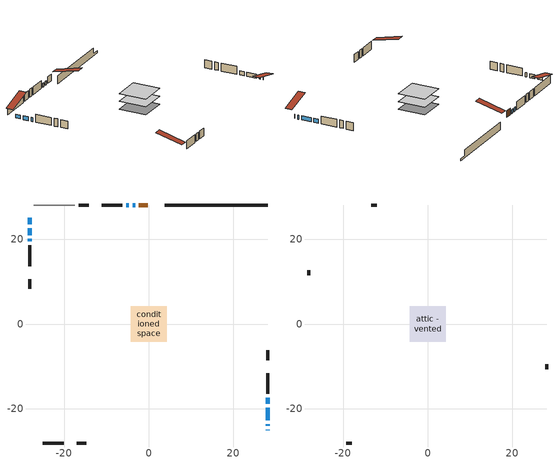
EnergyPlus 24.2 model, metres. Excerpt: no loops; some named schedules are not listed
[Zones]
conditioned space
 floor adiabatic (AdiabaticFloorConstruction): -4.22,-4.22 -4.22,4.22 4.22,4.22 4.22,-4.22 z1.01
 floor foundation (Slab1 construction): -4.22,-4.22 -4.22,4.22 4.22,4.22 4.22,-4.22 z-1.37
 wall outside (AdiabaticWallConstruction 1): -0.25,28.14 -2.31,28.14 z1.01:3.04
 wall outside (AdiabaticWallConstruction): -28.14,25.07 -28.14,23.53 / -28.14,22.6 -28.14,21.03 / 28.14,-25.07 28.14,-24.95 / 28.14,-24.02 28.14,-23.74 / 28.14,-22.81 28.14,-19.82 / -3.24,28.14 -3.82,28.14 / -28.14,20.1 -28.14,19.52 / 28.14,-18.89 28.14,-17.46 / -4.74,28.14 -5.32,28.14 z1.01:2.23
 wall outside (Wall1 construction): -6.25,28.14 -11.16,28.14 / -25.06,-28.14 -20.15,-28.14 / -28.14,18.6 -28.14,13.68 / 28.14,-16.53 28.14,-11.61 z1.01:3.45
 wall outside (Wall3 construction): -14.24,28.14 -16.51,28.14 / -17.07,-28.14 -14.8,-28.14 / -28.14,10.6 -28.14,8.33 / 28.14,-8.54 28.14,-6.26 z1.01:3.45
 wall foundation (FoundationWall1 construction): 3.75,28.14,-1.37 3.75,28.14,1.01 25.7,28.14,1.01 25.7,28.14,-0.78 28.14,28.14,-0.78 28.14,28.14,-1.37
 wall adiabatic (Wall4 construction): -17.44,28.14 -27.21,28.14 z1.01:3.45
 window (WindowConstruction 3): -28.14,25.06 -28.14,23.53 z1.01:2.23
 window (WindowConstruction 8): -28.14,22.6 -28.14,21.03 z1.01:2.23
 window (WindowConstruction 4): 28.14,-25.06 28.14,-24.95 z1.01:2.23
 window (WindowConstruction 5): 28.14,-24.02 28.14,-23.74 z1.01:2.23
 window (WindowConstruction): 28.14,-22.81 28.14,-19.82 z1.01:2.23
 window (WindowConstruction 1): -3.24,28.14 -3.81,28.14 z1.01:2.23
 window (WindowConstruction 2): -28.14,20.1 -28.14,19.52 z1.01:2.23
 window (WindowConstruction 6): 28.14,-18.89 28.14,-17.46 z1.01:2.23
 window (WindowConstruction 7): -4.74,28.14 -5.32,28.14 z1.01:2.23
 door (Door): -0.25,28.14 -2.31,28.14 z1.01:3.04
 ceiling adiabatic (AdiabaticFloorConstruction): 4.22,-4.22 4.22,4.22 -4.22,4.22 -4.22,-4.22 z1.01
attic - vented
 floor to conditioned space (Floor1 construction Reversed): -4.22,-4.22 -4.22,4.22 4.22,4.22 4.22,-4.22 z3.45
 wall outside (Wall2 construction): -12.09,28.14 -13.31,28.14 / -19.22,-28.14 -18,-28.14 / -28.14,12.75 -28.14,11.53 / 28.14,-10.69 28.14,-9.47 z1.01:3.45
 roof outside (Roof1 construction): 0.68,28.14,3.45 0.68,19.82,5.53 2.82,19.82,5.53 2.82,28.14,3.45; -25.99,-28.14,3.45 -25.99,-19.82,5.53 -28.14,-19.82,5.53 -28.14,-28.14,3.45; -28.14,25.99,3.45 -19.82,25.99,5.53 -19.82,28.14,5.53 -28.14,28.14,3.45; 28.14,-25.99,3.45 19.82,-25.99,5.53 19.82,-28.14,5.53 28.14,-28.14,3.45
[Building]
Building 1: Terrain=Suburbs
[Site:Location]
Val Dor_QC: Latitude {deg}=48.06; Longitude {deg}=-77.79; Time Zone {hr}=-5; Elevation {m}=339; Keep Site Location Information=Yes
[Site:GroundTemperature:Shallow]
-3.62723, -6.2282, -6.43649, -5.2022, -0.247206, 4.68471, 8.96041, 11.669, 11.8991, 9.69612, 5.52945, 0.748825
[Site:WaterMainsTemperature]
Calculation Method=Schedule; Temperature Schedule=mains temperature schedule
[Material] Roughness=Rough; Thermal Absorptance=0.9
Name | Thickness {m} | Conductivity {W/m-K} | Density {kg/m3} | Specific Heat {J/kg-K} | Solar Absorptance | Visible Absorptance
asphalt or fiberglass shingles | 0.00635 | 0.162714 | 1121.4 | 1465.45 | 0.4 | 0.4
ceiling loosefill ins | 0.169333 | 0.0480833 | 16.02 | 1046.75 | 0.7 | 0.7
ceiling stud and cavity | 0.1397 | 0.0925755 | 65.682 | 1177.47 | 0.7 | 0.7
concrete 4.0 in. | 0.1016 | 1.803125 | 2242.8 | 837.4 | 0.7 | 0.7
concrete 8.0 in. | 0.2032 | 1.803125 | 2242.8 | 837.4 | 0.7 | 0.7
door material | 0.04445 | 0.0451087 | 512.64 | 1214.23 | 0.7 | 0.7
floor covering | 0.0127 | 0.0433444 | 54.468 | 1339.84 | 0.6 | 0.6
floor rigid ins; wall rigid ins | 0.512978 | 0.029427 | 32.04 | 1214.23 | 0.7 | 0.7
floor stud and cavity | 0.1397 | 1.75129 | 37.0049 | 1207.88 | 0.7 | 0.7
furniture material conditioned space 1 | 0.1524 | 0.115458 | 640.8 | 1214.23 | 0.6 | 0.6
gypsum board | 0.0127 | 0.160291 | 801 | 837.4 | 0.6 | 0.6
osb sheathing 0.5 in. | 0.0127 | 0.115458 | 512.64 | 1214.23 | 0.7 | 0.7
osb sheathing 0.5 in. 1 | 0.0127 | 0.115458 | 512.64 | 1214.23 | 0.4 | 0.4
osb sheathing 0.75 in. | 0.01905 | 0.115458 | 512.64 | 1214.23 | 0.7 | 0.7
wall stud and cavity | 0.1397 | 0.0882518 | 139.0536 | 1170.24 | 0.7 | 0.7
wall stud and cavity 1 | 0.0889 | 6.1454 | 50.32683 | 1063.81 | 0.6 | 0.6
wall stud and cavity 2 | 0.1397 | 0.0958206 | 139.0536 | 1170.24 | 0.7 | 0.7
wall stud and cavity 3 | 0.1397 | 0.0800148 | 139.0536 | 1170.24 | 0.7 | 0.7
wall stud and cavity 4 | 0.0889 | 0.380278 | 52.3479 | 1209.89 | 0.7 | 0.7
wall stud and cavity 5 | 0.0889 | 0.391764 | 83.0341 | 1211.67 | 0.7 | 0.7
wood siding | 0.0254 | 0.102417 | 544.68 | 1172.36 | 0.4 | 0.4
wood siding 1 | 0.00254 | 0.102417 | 544.68 | 1172.36 | 0.4 | 0.4
wood siding 2; wood siding 3 | 0.0254 | 0.102417 | 544.68 | 1172.36 | 0.7 | 0.7
[WindowMaterial:SimpleGlazingSystem]
Name | U-Factor {W/m2-K} | Solar Heat Gain Coefficient
WindowMaterial | 2.986628 | 0.69
WindowMaterial 1 | 4.77747 | 0.55
WindowMaterial 2 | 2.96789 | 0.62
WindowMaterial 3 | 3.08997 | 0.46
WindowMaterial 4 | 3.15015 | 0.45
WindowMaterial 5 | 5.29928 | 0.65
WindowMaterial 6 | 5.0097 | 0.59
[Construction]
AdiabaticFloorConstruction: floor stud and cavity, floor rigid ins, osb sheathing 0.75 in., floor covering
AdiabaticWallConstruction: wood siding 2, wall rigid ins, wall stud and cavity 4, gypsum board
AdiabaticWallConstruction 1: wood siding 3, wall rigid ins, wall stud and cavity 4, gypsum board
Door: door material
Floor1 construction Reversed: gypsum board, ceiling stud and cavity, ceiling loosefill ins
FoundationWall1 construction: concrete 8.0 in.
furniture construction conditioned space 1: furniture material conditioned space 1
PartitionWallConstruction: gypsum board, wall stud and cavity 5, gypsum board
Roof1 construction: asphalt or fiberglass shingles
Slab1 construction: concrete 4.0 in.
Wall1 construction: wood siding, osb sheathing 0.5 in., wall stud and cavity, gypsum board
Wall2 construction: wood siding 1, wall stud and cavity 1
Wall3 construction: wood siding, osb sheathing 0.5 in., wall stud and cavity 2, gypsum board
Wall4 construction: osb sheathing 0.5 in. 1, wall stud and cavity 3, gypsum board
WindowConstruction: WindowMaterial
WindowConstruction 1; WindowConstruction 2; WindowConstruction 7: WindowMaterial 1
WindowConstruction 3: WindowMaterial 2
WindowConstruction 4: WindowMaterial 3
WindowConstruction 5: WindowMaterial 4
WindowConstruction 6: WindowMaterial 5
WindowConstruction 8: WindowMaterial 6
[Zone] Multiplier=1; Part of Total Floor Area=Yes
Name | Volume {m3}
attic - vented | 24.3621
conditioned space | 361.4
[Space]
Name | Zone | Volume {m3}
attic - vented 1 | attic - vented | 24.3621
conditioned space 1 | conditioned space | 361.4
[ZoneInfiltration:EffectiveLeakageArea]
infil attic - vented 1: Zone or Space=attic - vented 1; Schedule=Always On Discrete; Effective Air Leakage Area {cm2}=2594.55; Stack Coefficient=0.000314199; Wind Coefficient=1.19763e-05
[ZoneMixing]
whole house fan mix: Zone or Space=attic - vented; Schedule=Always On Continuous; Design Flow Rate Calculation Method=Flow/Zone; Design Flow Rate {m3/s}=0; Source Zone or Space=conditioned space
[SurfaceProperty:ExposedFoundationPerimeter]
Slab1: Exposed Perimeter Calculation Method=TotalExposedPerimeter; Total Exposed Perimeter {m}=24.384
[InternalMass] Zone or ZoneList=conditioned space; Space or SpaceList=conditioned space 1
Name | Construction | Surface Area {m2}
furniture mass conditioned space 1 | furniture construction conditioned space 1 | 57.0601
partition wall mass | PartitionWallConstruction | 142.65
[Lights]
interior lighting: Zone or ZoneList or Space or SpaceList=conditioned space 1; Schedule=interior lighting schedule; Design Level Calculation Method=LightingLevel; Lighting Level {W}=343.2; Return Air Fraction=0; Fraction Radiant=0.6; Fraction Visible=0.2; Fraction Replaceable=1
[People]
occupants: Zone or ZoneList or Space or SpaceList=conditioned space 1; Number of People Schedule=occupants schedule; Number of People Calculation Method=People; Number of People=3; Fraction Radiant=0.314171; Sensible Heat Fraction=0.56303; Activity Level Schedule=occupants activity schedule; Carbon Dioxide Generation Rate {m3/s-W}=0; Enable ASHRAE 55 Comfort Warnings=No; Mean Radiant Temperature Calculation Type=EnclosureAveraged
[ElectricEquipment] Zone or ZoneList or Space or SpaceList=conditioned space 1; Design Level Calculation Method=EquipmentLevel
Name | Schedule | Design Level {W} | Fraction Latent | Fraction Radiant | Fraction Lost
clothes dryer | clothes dryer schedule | 140.772 | 0.015 | 0.081 | 0.85
clothes washer | clothes washer schedule | 32.1985 | 0.03 | 0.162 | 0.7
cooking range | cooking range schedule | 208.969 | 0.08 | 0.432 | 0.2
dishwasher | dishwasher schedule | 66.8632 | 0.3 | 0.18 | 0.4
fridge | fridge schedule | 72.9452 | 0 | 0.6 | 0
mech vent house fan | mech vent house fan schedule | 0 | 0 | 0 | 1
mech vent house fan cfis | mech vent house fan cfis schedule | 0 | 0 | 0 | 0
misc plug loads | misc plug loads schedule | 494.7 | 0.045 | 0.513 | 0.1
whole house fan | Always On Discrete | 0 | 0 | 0 | 1
[OtherEquipment] Zone or ZoneList or Space or SpaceList=conditioned space 1; Design Level Calculation Method=EquipmentLevel
Name | Fuel Type | Schedule | Design Level {W} | Fraction Latent | Fraction Radiant | Fraction Lost
clothes dryer 1 | Electricity | clothes dryer schedule | 0 | 0.015 | 0.081 | 0.85
cooking range 1 | Electricity | cooking range schedule | 0 | 0.08 | 0.432 | 0.2
general water use latent | None | general water use schedule | 59.3978 | 1 | 0 | 0
general water use sensible | None | general water use schedule | -58.539 | 0 | 0.6 | 0
mech vent house fan latent load | None | Always On Discrete | 0 | 1 | 0 | 0
mech vent house fan sensible load | None | Always On Discrete | 0 | 0 | 0 | 0
water heater energy adjustment1 | Electricity | Always On Discrete | 0.01 | 0 | 0 | 1
[ZoneInfiltration:DesignFlowRate] Zone or ZoneList or Space or SpaceList=conditioned space 1; Schedule=Always On Discrete; Design Flow Rate Calculation Method=Flow/Zone; Design Flow Rate {m3/s}=0
infil flow; natural vent flow; whole house fan flow
[ZoneControl:Thermostat]
conditioned space Thermostat: Zone or ZoneList=conditioned space; Control Type Schedule=conditioned space Thermostat Schedule; Control 1=conditioned space temperature setpoint; Temperature Difference Between Cutout And Setpoint {deltaC}=0
[ZoneHVAC:Baseboard:Convective:Electric]
electric baseboard: Availability Schedule=Always On Discrete; Heating Design Capacity {W}=17827.5; Efficiency=1
[Zone equipment]
conditioned space: electric baseboard
[Foundation:Kiva]
Foundation Kiva 1: Initial Indoor Air Temperature {C}=18; Wall Height Above Grade {m}=1.00999; Wall Depth Below Slab {m}=0.2032
[Foundation:Kiva:Settings]
Soil Conductivity {W/m-K}=0.849921; Soil Density {kg/m3}=1842.3; Soil Specific Heat {J/kg-K}=418.7; Ground Solar Absorptivity=0.9; Ground Thermal Absorptivity=0.9; Ground Surface Roughness {m}=0.03; Far-Field Width {m}=40; Deep-Ground Boundary Condition=ZeroFlux; Deep-Ground Depth {m}=40; Minimum Cell Dimension {m}=0.2; Maximum Cell Growth Coefficient=3; Simulation Timestep=Timestep
[Exterior:Lights]
exterior lighting: Schedule=exterior lighting schedule; Design Level {W}=75.6
[EnergyManagementSystem:GlobalVariable]
infil_program_Qfan
infil_program_Qinf
natural_vent_program_Qnv
natural_vent_program_Qwhf
[EnergyManagementSystem:Sensor]
Name | Output:Variable or Output:Meter Index Key | Output:Variable or Output:Meter
airflow_gain | infil flow | Infiltration Sensible Heat Gain Energy
airflow_gain_1 | natural vent flow | Infiltration Sensible Heat Gain Energy
airflow_gain_2 | whole house fan flow | Infiltration Sensible Heat Gain Energy
airflow_loss | infil flow | Infiltration Sensible Heat Loss Energy
airflow_loss_1 | natural vent flow | Infiltration Sensible Heat Loss Energy
airflow_loss_2 | whole house fan flow | Infiltration Sensible Heat Loss Energy
clg_load_cond |  | Cooling:EnergyTransfer:Zone:CONDITIONED SPACE
clg_sp_s; clg_sp_s_1 | cooling setpoint | Schedule Value
clothes_dryer_exhaust_0_sch_s | clothes dryer exhaust 0 schedule | Schedule Value
conditioned_space_clg_unmet_s | conditioned space | Zone Cooling Setpoint Not Met Time
conditioned_space_htg_unmet_s | conditioned space | Zone Heating Setpoint Not Met Time
cool_season | cooling season schedule | Schedule Value
fridge_tin_s | conditioned space | Zone Mean Air Temperature
htg_load_cond |  | Heating:EnergyTransfer:Zone:CONDITIONED SPACE
htg_sp_s; htg_sp_s_1 | heating setpoint | Schedule Value
ig_ee_conv | clothes dryer | Electric Equipment Convective Heating Energy
ig_ee_conv_2 | cooking range | Electric Equipment Convective Heating Energy
ig_ee_conv_4 | fridge | Electric Equipment Convective Heating Energy
ig_ee_conv_5 | misc plug loads | Electric Equipment Convective Heating Energy
ig_ee_conv_6 | whole house fan | Electric Equipment Convective Heating Energy
ig_ee_rad | clothes dryer | Electric Equipment Radiant Heating Energy
ig_ee_rad_2 | cooking range | Electric Equipment Radiant Heating Energy
ig_ee_rad_4 | fridge | Electric Equipment Radiant Heating Energy
ig_ee_rad_5 | misc plug loads | Electric Equipment Radiant Heating Energy
ig_ee_rad_6 | whole house fan | Electric Equipment Radiant Heating Energy
ig_lgt_conv | interior lighting | Lights Convective Heating Energy
ig_lgt_rad | interior lighting | Lights Radiant Heating Energy
ig_lgt_vis | interior lighting | Lights Visible Radiation Heating Energy
ig_oe_conv | clothes dryer 1 | Other Equipment Convective Heating Energy
ig_oe_conv_1 | cooking range 1 | Other Equipment Convective Heating Energy
ig_oe_conv_2 | general water use latent | Other Equipment Convective Heating Energy
ig_oe_conv_3 | general water use sensible | Other Equipment Convective Heating Energy
ig_oe_conv_4 | water heater energy adjustment1 | Other Equipment Convective Heating Energy
ig_oe_rad | clothes dryer 1 | Other Equipment Radiant Heating Energy
ig_oe_rad_1 | cooking range 1 | Other Equipment Radiant Heating Energy
ig_oe_rad_2 | general water use latent | Other Equipment Radiant Heating Energy
ig_oe_rad_3 | general water use sensible | Other Equipment Radiant Heating Energy
ig_oe_rad_4 | water heater energy adjustment1 | Other Equipment Radiant Heating Energy
ig_ppl_conv | occupants | People Convective Heating Energy
ig_ppl_rad | occupants | People Radiant Heating Energy
im_conv | furniture mass conditioned space 1 | Surface Inside Face Convection Heat Gain Energy
im_conv_1 | partition wall mass | Surface Inside Face Convection Heat Gain Energy
im_ig | furniture mass conditioned space 1 | Surface Inside Face Internal Gains Radiation Heat Gain Energy
im_ig_1 | partition wall mass | Surface Inside Face Internal Gains Radiation Heat Gain Energy
im_lgt | furniture mass conditioned space 1 | Surface Inside Face Lights Radiation Heat Gain Energy
im_lgt_1 | partition wall mass | Surface Inside Face Lights Radiation Heat Gain Energy
im_sol | furniture mass conditioned space 1 | Surface Inside Face Solar Radiation Heat Gain Energy
im_sol_1 | partition wall mass | Surface Inside Face Solar Radiation Heat Gain Energy
im_surf | furniture mass conditioned space 1 | Surface Inside Face Net Surface Thermal Radiation Heat Gain Energy
im_surf_1 | partition wall mass | Surface Inside Face Net Surface Thermal Radiation Heat Gain Energy
mv_conv | mech vent house fan | Electric Equipment Convective Heating Energy
mv_conv_1 | mech vent house fan cfis | Electric Equipment Convective Heating Energy
mv_conv_2 | mech vent house fan latent load | Other Equipment Convective Heating Energy
mv_conv_3 | mech vent house fan sensible load | Other Equipment Convective Heating Energy
mv_rad | mech vent house fan | Electric Equipment Radiant Heating Energy
mv_rad_1 | mech vent house fan cfis | Electric Equipment Radiant Heating Energy
mv_rad_2 | mech vent house fan latent load | Other Equipment Radiant Heating Energy
mv_rad_3 | mech vent house fan sensible load | Other Equipment Radiant Heating Energy
natural_vent_s | natural vent schedule | Schedule Value
out_pb_s |  | Site Outdoor Air Barometric Pressure
out_wt_s |  | Site Outdoor Air Humidity Ratio
site_vw_s |  | Site Wind Speed
ss_back_out | Window1 | Surface Window Shortwave from Zone Back Out Window Heat Transfer Rate
ss_back_out_1 | Window10 | Surface Window Shortwave from Zone Back Out Window Heat Transfer Rate
ss_back_out_2 | Window3 | Surface Window Shortwave from Zone Back Out Window Heat Transfer Rate
ss_back_out_3 | Window4 | Surface Window Shortwave from Zone Back Out Window Heat Transfer Rate
ss_back_out_4 | Window5 | Surface Window Shortwave from Zone Back Out Window Heat Transfer Rate
ss_back_out_5 | Window6 | Surface Window Shortwave from Zone Back Out Window Heat Transfer Rate
ss_back_out_6 | Window7 | Surface Window Shortwave from Zone Back Out Window Heat Transfer Rate
ss_back_out_7 | Window8 | Surface Window Shortwave from Zone Back Out Window Heat Transfer Rate
ss_back_out_8 | Window9 | Surface Window Shortwave from Zone Back Out Window Heat Transfer Rate
ss_conv | Door1 | Surface Inside Face Convection Heat Gain Energy
ss_conv_1 | Window1 | Surface Inside Face Convection Heat Gain Energy
ss_conv_2 | Window10 | Surface Inside Face Convection Heat Gain Energy
ss_conv_3 | Window3 | Surface Inside Face Convection Heat Gain Energy
ss_conv_4 | Window4 | Surface Inside Face Convection Heat Gain Energy
ss_conv_5 | Window5 | Surface Inside Face Convection Heat Gain Energy
ss_conv_6 | Window6 | Surface Inside Face Convection Heat Gain Energy
ss_conv_7 | Window7 | Surface Inside Face Convection Heat Gain Energy
ss_conv_8 | Window8 | Surface Inside Face Convection Heat Gain Energy
ss_conv_9 | Window9 | Surface Inside Face Convection Heat Gain Energy
ss_ig | Door1 | Surface Inside Face Internal Gains Radiation Heat Gain Energy
ss_ig_1 | Window1 | Surface Inside Face Internal Gains Radiation Heat Gain Energy
ss_ig_2 | Window10 | Surface Inside Face Internal Gains Radiation Heat Gain Energy
ss_ig_3 | Window3 | Surface Inside Face Internal Gains Radiation Heat Gain Energy
ss_ig_4 | Window4 | Surface Inside Face Internal Gains Radiation Heat Gain Energy
ss_ig_5 | Window5 | Surface Inside Face Internal Gains Radiation Heat Gain Energy
ss_ig_6 | Window6 | Surface Inside Face Internal Gains Radiation Heat Gain Energy
ss_ig_7 | Window7 | Surface Inside Face Internal Gains Radiation Heat Gain Energy
ss_ig_8 | Window8 | Surface Inside Face Internal Gains Radiation Heat Gain Energy
ss_ig_9 | Window9 | Surface Inside Face Internal Gains Radiation Heat Gain Energy
ss_lgt | Door1 | Surface Inside Face Lights Radiation Heat Gain Energy
ss_sol | Door1 | Surface Inside Face Solar Radiation Heat Gain Energy
ss_surf | Door1 | Surface Inside Face Net Surface Thermal Radiation Heat Gain Energy
ss_surf_1 | Window1 | Surface Inside Face Net Surface Thermal Radiation Heat Gain Energy
ss_surf_2 | Window10 | Surface Inside Face Net Surface Thermal Radiation Heat Gain Energy
ss_surf_3 | Window3 | Surface Inside Face Net Surface Thermal Radiation Heat Gain Energy
ss_surf_4 | Window4 | Surface Inside Face Net Surface Thermal Radiation Heat Gain Energy
ss_surf_5 | Window5 | Surface Inside Face Net Surface Thermal Radiation Heat Gain Energy
ss_surf_6 | Window6 | Surface Inside Face Net Surface Thermal Radiation Heat Gain Energy
ss_surf_7 | Window7 | Surface Inside Face Net Surface Thermal Radiation Heat Gain Energy
ss_surf_8 | Window8 | Surface Inside Face Net Surface Thermal Radiation Heat Gain Energy
ss_surf_9 | Window9 | Surface Inside Face Net Surface Thermal Radiation Heat Gain Energy
ss_trans_in | Window1 | Surface Window Transmitted Solar Radiation Rate
ss_trans_in_1 | Window10 | Surface Window Transmitted Solar Radiation Rate
ss_trans_in_2 | Window3 | Surface Window Transmitted Solar Radiation Rate
ss_trans_in_3 | Window4 | Surface Window Transmitted Solar Radiation Rate
ss_trans_in_4 | Window5 | Surface Window Transmitted Solar Radiation Rate
ss_trans_in_5 | Window6 | Surface Window Transmitted Solar Radiation Rate
ss_trans_in_6 | Window7 | Surface Window Transmitted Solar Radiation Rate
ss_trans_in_7 | Window8 | Surface Window Transmitted Solar Radiation Rate
ss_trans_in_8 | Window9 | Surface Window Transmitted Solar Radiation Rate
ss_trans_out | Window1 | Surface Inside Face Initial Transmitted Diffuse Transmitted Out Window Solar Radiation Rate
ss_trans_out_1 | Window10 | Surface Inside Face Initial Transmitted Diffuse Transmitted Out Window Solar Radiation Rate
ss_trans_out_2 | Window3 | Surface Inside Face Initial Transmitted Diffuse Transmitted Out Window Solar Radiation Rate
ss_trans_out_3 | Window4 | Surface Inside Face Initial Transmitted Diffuse Transmitted Out Window Solar Radiation Rate
ss_trans_out_4 | Window5 | Surface Inside Face Initial Transmitted Diffuse Transmitted Out Window Solar Radiation Rate
ss_trans_out_5 | Window6 | Surface Inside Face Initial Transmitted Diffuse Transmitted Out Window Solar Radiation Rate
ss_trans_out_6 | Window7 | Surface Inside Face Initial Transmitted Diffuse Transmitted Out Window Solar Radiation Rate
ss_trans_out_7 | Window8 | Surface Inside Face Initial Transmitted Diffuse Transmitted Out Window Solar Radiation Rate
ss_trans_out_8 | Window9 | Surface Inside Face Initial Transmitted Diffuse Transmitted Out Window Solar Radiation Rate
s_conv | Floor1 | Surface Inside Face Convection Heat Gain Energy
s_conv_1 | FoundationWall1 | Surface Inside Face Convection Heat Gain Energy
s_conv_10 | Wall3:180 | Surface Inside Face Convection Heat Gain Energy
s_conv_11 | Wall3:270 | Surface Inside Face Convection Heat Gain Energy
s_conv_12 | Wall3:90 | Surface Inside Face Convection Heat Gain Energy
s_conv_13 | Wall4 | Surface Inside Face Convection Heat Gain Energy
s_conv_2 | inferred conditioned ceiling | Surface Inside Face Convection Heat Gain Energy
s_conv_3 | inferred conditioned floor | Surface Inside Face Convection Heat Gain Energy
s_conv_4 | Slab1 | Surface Inside Face Convection Heat Gain Energy
s_conv_5 | Wall1:0 | Surface Inside Face Convection Heat Gain Energy
s_conv_6 | Wall1:180 | Surface Inside Face Convection Heat Gain Energy
s_conv_7 | Wall1:270 | Surface Inside Face Convection Heat Gain Energy
s_conv_8 | Wall1:90 | Surface Inside Face Convection Heat Gain Energy
s_conv_9 | Wall3:0 | Surface Inside Face Convection Heat Gain Energy
s_ig | Floor1 | Surface Inside Face Internal Gains Radiation Heat Gain Energy
s_ig_1 | FoundationWall1 | Surface Inside Face Internal Gains Radiation Heat Gain Energy
s_ig_10 | Wall3:180 | Surface Inside Face Internal Gains Radiation Heat Gain Energy
s_ig_11 | Wall3:270 | Surface Inside Face Internal Gains Radiation Heat Gain Energy
s_ig_12 | Wall3:90 | Surface Inside Face Internal Gains Radiation Heat Gain Energy
s_ig_13 | Wall4 | Surface Inside Face Internal Gains Radiation Heat Gain Energy
s_ig_2 | inferred conditioned ceiling | Surface Inside Face Internal Gains Radiation Heat Gain Energy
s_ig_3 | inferred conditioned floor | Surface Inside Face Internal Gains Radiation Heat Gain Energy
s_ig_4 | Slab1 | Surface Inside Face Internal Gains Radiation Heat Gain Energy
s_ig_5 | Wall1:0 | Surface Inside Face Internal Gains Radiation Heat Gain Energy
s_ig_6 | Wall1:180 | Surface Inside Face Internal Gains Radiation Heat Gain Energy
s_ig_7 | Wall1:270 | Surface Inside Face Internal Gains Radiation Heat Gain Energy
s_ig_8 | Wall1:90 | Surface Inside Face Internal Gains Radiation Heat Gain Energy
s_ig_9 | Wall3:0 | Surface Inside Face Internal Gains Radiation Heat Gain Energy
s_lgt | Floor1 | Surface Inside Face Lights Radiation Heat Gain Energy
s_lgt_1 | FoundationWall1 | Surface Inside Face Lights Radiation Heat Gain Energy
s_lgt_10 | Wall3:180 | Surface Inside Face Lights Radiation Heat Gain Energy
s_lgt_11 | Wall3:270 | Surface Inside Face Lights Radiation Heat Gain Energy
s_lgt_12 | Wall3:90 | Surface Inside Face Lights Radiation Heat Gain Energy
s_lgt_13 | Wall4 | Surface Inside Face Lights Radiation Heat Gain Energy
s_lgt_2 | inferred conditioned ceiling | Surface Inside Face Lights Radiation Heat Gain Energy
s_lgt_3 | inferred conditioned floor | Surface Inside Face Lights Radiation Heat Gain Energy
s_lgt_4 | Slab1 | Surface Inside Face Lights Radiation Heat Gain Energy
s_lgt_5 | Wall1:0 | Surface Inside Face Lights Radiation Heat Gain Energy
s_lgt_6 | Wall1:180 | Surface Inside Face Lights Radiation Heat Gain Energy
s_lgt_7 | Wall1:270 | Surface Inside Face Lights Radiation Heat Gain Energy
s_lgt_8 | Wall1:90 | Surface Inside Face Lights Radiation Heat Gain Energy
s_lgt_9 | Wall3:0 | Surface Inside Face Lights Radiation Heat Gain Energy
s_sol | Floor1 | Surface Inside Face Solar Radiation Heat Gain Energy
s_sol_1 | FoundationWall1 | Surface Inside Face Solar Radiation Heat Gain Energy
s_sol_10 | Wall3:180 | Surface Inside Face Solar Radiation Heat Gain Energy
s_sol_11 | Wall3:270 | Surface Inside Face Solar Radiation Heat Gain Energy
s_sol_12 | Wall3:90 | Surface Inside Face Solar Radiation Heat Gain Energy
s_sol_13 | Wall4 | Surface Inside Face Solar Radiation Heat Gain Energy
s_sol_2 | inferred conditioned ceiling | Surface Inside Face Solar Radiation Heat Gain Energy
s_sol_3 | inferred conditioned floor | Surface Inside Face Solar Radiation Heat Gain Energy
s_sol_4 | Slab1 | Surface Inside Face Solar Radiation Heat Gain Energy
s_sol_5 | Wall1:0 | Surface Inside Face Solar Radiation Heat Gain Energy
s_sol_6 | Wall1:180 | Surface Inside Face Solar Radiation Heat Gain Energy
s_sol_7 | Wall1:270 | Surface Inside Face Solar Radiation Heat Gain Energy
s_sol_8 | Wall1:90 | Surface Inside Face Solar Radiation Heat Gain Energy
s_sol_9 | Wall3:0 | Surface Inside Face Solar Radiation Heat Gain Energy
s_surf | Floor1 | Surface Inside Face Net Surface Thermal Radiation Heat Gain Energy
s_surf_1 | FoundationWall1 | Surface Inside Face Net Surface Thermal Radiation Heat Gain Energy
s_surf_10 | Wall3:180 | Surface Inside Face Net Surface Thermal Radiation Heat Gain Energy
s_surf_11 | Wall3:270 | Surface Inside Face Net Surface Thermal Radiation Heat Gain Energy
s_surf_12 | Wall3:90 | Surface Inside Face Net Surface Thermal Radiation Heat Gain Energy
s_surf_13 | Wall4 | Surface Inside Face Net Surface Thermal Radiation Heat Gain Energy
s_surf_2 | inferred conditioned ceiling | Surface Inside Face Net Surface Thermal Radiation Heat Gain Energy
s_surf_3 | inferred conditioned floor | Surface Inside Face Net Surface Thermal Radiation Heat Gain Energy
s_surf_4 | Slab1 | Surface Inside Face Net Surface Thermal Radiation Heat Gain Energy
